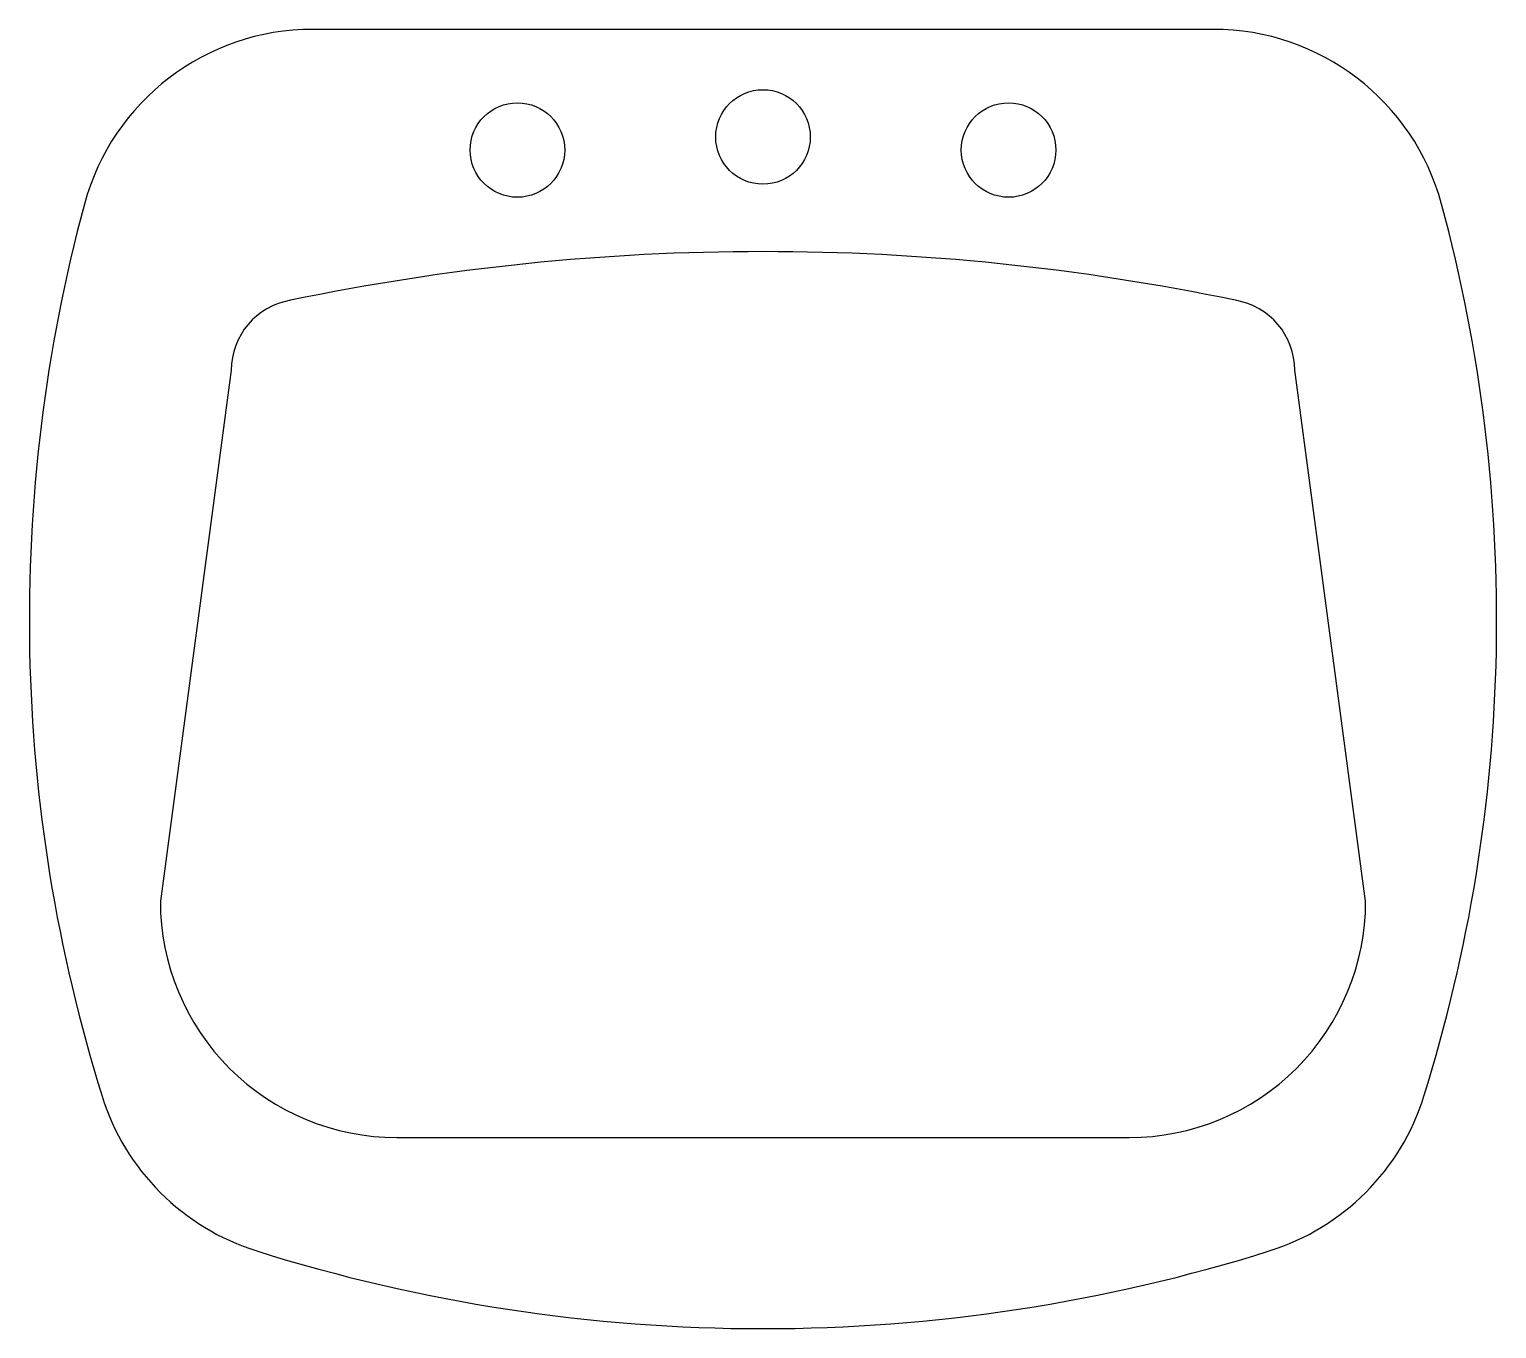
# Model space of a CAD drawing. Extents: x -0.31 to 0.31, y -0.55 to 0.
import ezdxf

# ---------------------------------------------------------------- set-up
doc = ezdxf.new("R2010")
doc.units = 0
doc.layers.add('SN', color=7, linetype='CONTINUOUS')

msp = doc.modelspace()

# ---------------------------------------------------------------- linework, layer by layer
at = {"layer": 'SN', "color": 0}
for points in [[(-0.19056, 0, 0.338964), (-0.28711, -0.07395, 0.14255), (-0.27969, -0.45153, 0.245574), (-0.21425, -0.5171, 0.153558), (0.21425, -0.5171, 0.245574), (0.27969, -0.45153, 0.14255), (0.28711, -0.07395, 0.338964), (0.19056, 0)], [(-0.19992, -0.11471, 0.366779), (-0.225, -0.14431), (-0.255, -0.3691, 0.414214), (-0.155, -0.4691), (0.155, -0.4691, 0.414214), (0.255, -0.3691), (0.225, -0.14431, 0.366779), (0.19992, -0.11471, 0.10313)]]:
    msp.add_lwpolyline(points, format="xyb", close=True, dxfattribs=at)
for centre in [(0, -0.04555), (-0.10391, -0.05108), (0.10391, -0.05108)]:
    msp.add_circle(centre, 0.02, dxfattribs=at)

doc.saveas('drawing.dxf')
